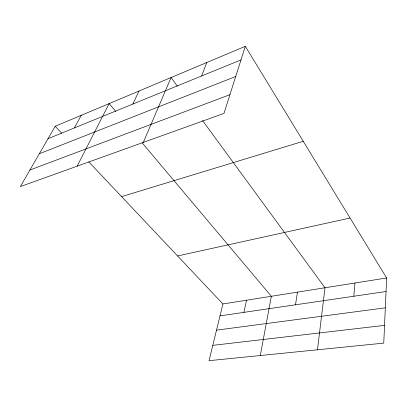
<?xml version="1.0" encoding="UTF-8"?>
<svg xmlns="http://www.w3.org/2000/svg" width="407" height="407" viewBox="0 0 407 407"><rect width="100%" height="100%" fill="white"/><g stroke="black" fill="none" stroke-linecap="round" stroke-linejoin="round"><path stroke-width="0.61" d="M245.309 46.322L223.972 113.421L20.35 186.589L55.189 126.282L245.309 46.322L386.65 277.976L383.755 343.121L209.05 360.678L222.924 303.973L88.797 161.879M353.825 296.24L354.94 283.013M317.465 349.781L324.99 287.764L202.538 120.523M295.502 304.797L297.466 292.134M260.287 355.53L271.352 296.286L142.129 142.796M243.905 312.367L246.535 300.224M201.668 75.951L206.715 62.556M143.325 142.399L171.072 77.544L177.442 86.243M132.85 104.06L138.99 91.036M77.152 166.178L109.127 103.597L115.644 111.34M74.364 127.94L81.258 115.318M48.016 138.706L240.995 59.89M39.316 153.76L235.709 76.506M29.92 170.024L229.93 94.673M121.586 196.617L303.251 141.295M177.6 255.957L350.071 218.025M222.924 303.973L386.65 277.976M220.014 315.873L386.05 291.514M216.524 330.138L385.322 307.84M212.795 345.36L384.544 325.371M55.189 126.282L61.737 133.216"/></g></svg>
